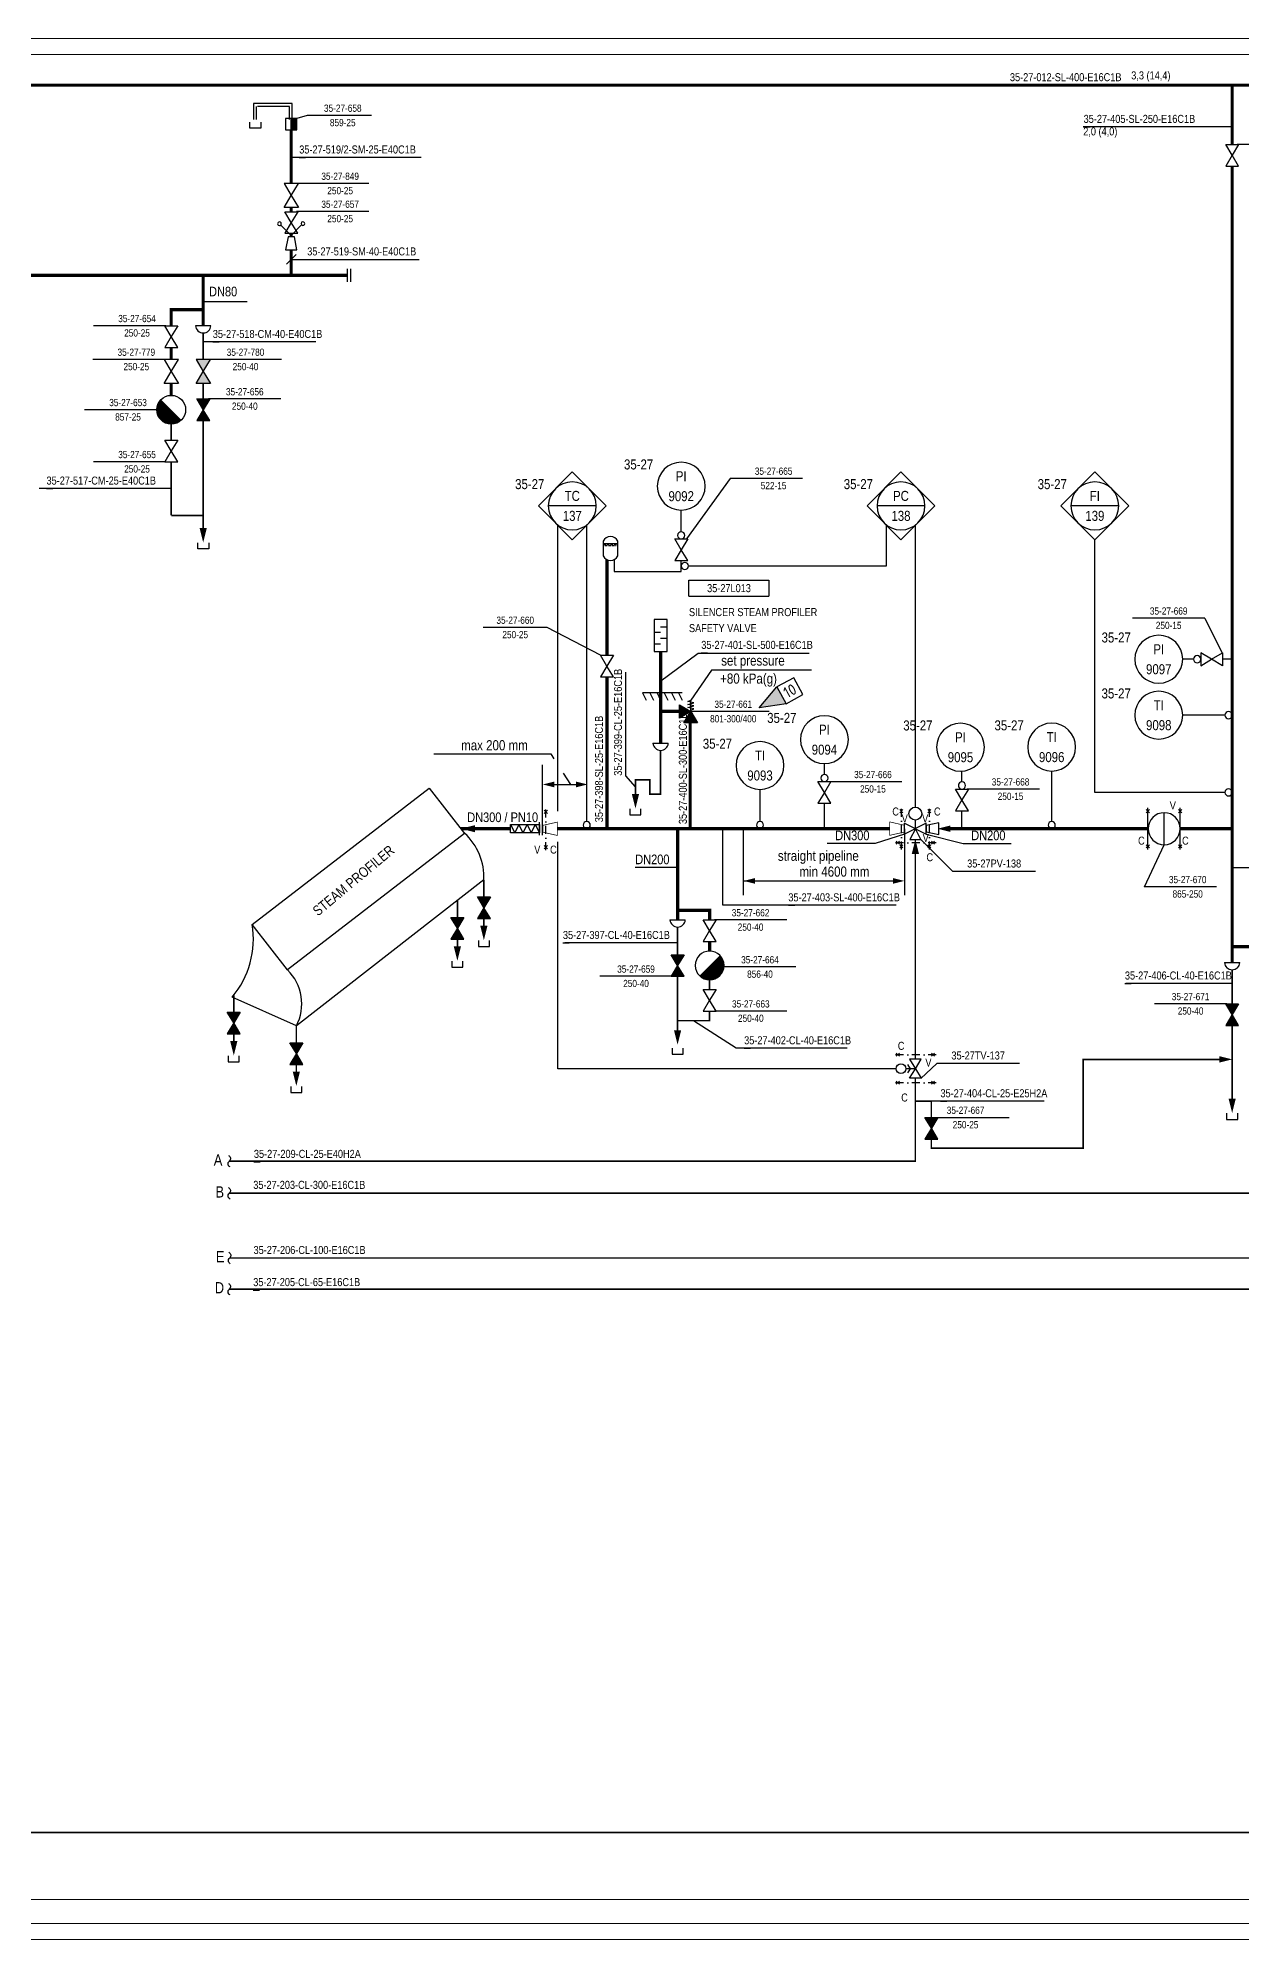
# Model space of a CAD drawing. Header units: millimetres. Extents: x -415 to 12957, y -5 to 599.
# Drawn here: x 10560 to 10937, y 0 to 594 of the extents above; entities that cross this region are included whole.
import ezdxf
from ezdxf.enums import TextEntityAlignment as Align

# ---------------------------------------------------------------- set-up
doc = ezdxf.new("R2010")
doc.units = ezdxf.units.MM
doc.header["$LTSCALE"] = 10
doc.header["$MEASUREMENT"] = 0
for name, pattern in [('DASHDOT2', [0.5, 0.25, -0.125, 0, -0.125]), ('DASHEDX2', [1.5, 1, -0.5]), ('KV', [3, 2, -1]), ('PKV', [8, 5, -1, 1, -1])]:
    doc.linetypes.add(name, pattern=pattern)
doc.layers.get('0').update_dxf_attribs({"linetype": 'CONTINUOUS'})
for name, color, linetype in [('ILMAPUTKET', 7, 'CONTINUOUS'), ('LAITTEISTO', 7, 'CONTINUOUS'), ('METALLILETKUT', 7, 'CONTINUOUS'), ('P-A-SHEET', 3, 'CONTINUOUS'), ('P-COND', 4, 'CONTINUOUS'), ('P-CVPOS', 7, 'CONTINUOUS'), ('P-DELIVERY_LIMIT', 1, 'DASHDOT2'), ('P-EQUIPMENT_POS', 7, 'CONTINUOUS'), ('P-EQUIPMENTS', 7, 'CONTINUOUS'), ('P-FITTINGS', 7, 'CONTINUOUS'), ('P-INSTRPOS_TEXTS', 7, 'CONTINUOUS'), ('P-INSTRU', 7, 'CONTINUOUS'), ('P-LINEPOS', 7, 'CONTINUOUS'), ('P-OTHER', 7, 'CONTINUOUS'), ('P-REVISIONS', 1, 'CONTINUOUS'), ('P-STEAM1', 6, 'CONTINUOUS'), ('P-SYMB', 7, 'CONTINUOUS'), ('P-TEXT', 7, 'CONTINUOUS'), ('P-VALVEPOS', 7, 'CONTINUOUS'), ('P-VENTS', 7, 'CONTINUOUS'), ('P-WATER', 3, 'CONTINUOUS'), ('PUTKIKARTIOT', 7, 'CONTINUOUS'), ('TEXT', 141, 'CONTINUOUS'), ('VEDENEROTTIMET', 7, 'CONTINUOUS'), ('zzzzzz', 7, 'CONTINUOUS')]:
    doc.layers.add(name, color=color, linetype=linetype)
doc.styles.add('ARIAL', font='ARIALN.TTF')
doc.styles.add('ARIALN', font='ARIALN.TTF')
doc.styles.add('CTS_REV', font='isocp.shx')
doc.styles.add('LEGIBLE', font='ARIALN.TTF')
doc.styles.add('MODESTD', font='ARIALN.TTF')
doc.styles.add('ROMA', font='ARIALN.TTF')
doc.styles.add('ROMANS', font='ARIALN.TTF')
doc.styles.get("Standard").update_dxf_attribs({"font": 'ARIALN.TTF'})

# ---------------------------------------------------------------- blocks, each defined once
blk = doc.blocks.new('ARROW')
blk.add_solid([(-2.5, -1.25), (-2.5, 1.25), (2.5, 0)])
at = {"linetype": 'Continuous', "flags": 1}
blk.add_attdef('SYM_WIDTH', (0, 0), '', height=3, dxfattribs=at)
blk = doc.blocks.new('LAI2587')
for p, q in [((0, 0), (2.5, 0)), ((0, -8.75), (0, 0)), ((2.5, 0), (2.5, -8.75)), ((2.5, -8.75), (0, -8.75))]:
    blk.add_line(p, q)
blk = doc.blocks.new('FLEXIBLE-JOINT')
for p, q in [((1.25, 8.75), (-1.25, 7.5)), ((1.25, 6.25), (-1.25, 7.5)), ((1.25, 6.25), (-1.25, 5)), ((1.25, 3.75), (-1.25, 5)), ((1.25, 3.75), (-1.25, 2.5)), ((1.25, 1.25), (-1.25, 2.5)), ((1.25, 1.25), (-1.25, 0))]:
    blk.add_line(p, q)
at = {"rotation": 180}
blk.add_blockref('LAI2587', (1.25, 0), dxfattribs=at)
blk = doc.blocks.new('LPoist')
at = {"const_width": 3.75}
blk.add_lwpolyline([(1.33, 2.42, -1), (-1.33, 5.08, -5.843182)], format="xyb", dxfattribs=at)
blk.add_circle((0, 3.75), 3.75)
blk = doc.blocks.new('PI660O22')
at = {"linetype": 'KV'}
blk.add_line((5.03, -5.08), (5.03, 4.92), dxfattribs=at)
blk.add_circle((5.03, -0.08), 5)
at = {"layer": 'zzzzzz', "style": 'ROMA', "flags": 1}
for tag, p in [('LAINIMI', (0, 0)), ('LAIPOS', (0, -0.08)), ('LAIKAPA', (0, -0.16)), ('LAIMTEH', (0, -0.24)), ('LAIKIER', (0, -0.32)), ('LAIJANN', (0, -0.4)), ('LAIMASE', (0, -0.49)), ('LAIERI1', (0, -0.57)), ('LAIERI2', (0, -0.65)), ('LAIERI3', (0, -0.73)), ('LAIERI4', (0, -0.81)), ('LAILISA', (0, -0.89))]:
    blk.add_attdef(tag, p, '', height=0.05, dxfattribs=at)
blk = doc.blocks.new('T100CON')
at = {"const_width": 0.25}
blk.add_lwpolyline([(-2.5, 2.4), (2.5, 1.28), (2.5, -1.12), (-2.5, -2.24)], close=True, dxfattribs=at)
at = {"style": 'LEGIBLE', "flags": 9}
for tag, p in [('SYM_WIDTH', (0, 0)), ('FC', (0, 3.5))]:
    blk.add_attdef(tag, p, '', height=1.8, dxfattribs=at)
blk = doc.blocks.new('PPI_0103B')
at = {"color": 0, "linetype": 'ByBlock'}
blk.add_circle((0, 0), 1.25, dxfattribs=at)
blk = doc.blocks.new('PPI_1100A')
at = {"color": 0, "linetype": 'ByBlock'}
blk.add_line((0, 0), (2, 0), dxfattribs=at)
blk = doc.blocks.new('PPI_0900A')
at = {"color": 0, "linetype": 'ByBlock'}
blk.add_line((-2.5, 0), (2.5, 0), dxfattribs=at)
blk = doc.blocks.new('PPI_1000A')
at = {"color": 0, "linetype": 'ByBlock'}
blk.add_line((-1, 0), (1, 0), dxfattribs=at)
blk = doc.blocks.new('PPI_1207A')
at = {"color": 0, "linetype": 'ByBlock'}
for p, q in [((-8.5, 0), (0, 8.5)), ((0, 8.5), (8.5, 0)), ((0, -8.5), (-8.5, 0)), ((-6, 0), (6, 0)), ((8.5, 0), (0, -8.5))]:
    blk.add_line(p, q, dxfattribs=at)
blk.add_circle((0, 0), 6, dxfattribs=at)
blk = doc.blocks.new('P7A1271')
at = {"color": 0, "linetype": 'ByBlock'}
for centre, start, end in [((0.71, 0.82), 116.56505, 229.18492), ((-0.71, -0.82), 296.56505, 49.18492)]:
    blk.add_arc(centre, 1.08, start, end, dxfattribs=at)
blk = doc.blocks.new('PPI_1200A')
at = {"color": 0, "linetype": 'ByBlock'}
blk.add_circle((0, 0), 6, dxfattribs=at)
blk = doc.blocks.new('P7A1100')
at = {"color": 0, "linetype": 'ByBlock'}
for points in [[(-3, -1.8), (-3, 1.8), (0, 0)], [(3, -1.8), (3, 1.8), (0, 0)]]:
    blk.add_lwpolyline(points, close=True, dxfattribs=at)
blk = doc.blocks.new('PRO66DD')
h = blk.add_hatch(color=0)
h.paths.add_polyline_path([(-3, 1.8), (-3, -1.8), (0, 0)])
h.paths.add_polyline_path([(3, -1.8), (3, 1.8), (0, 0)])
at = {"layer": 'P-VENTS', "color": 0, "linetype": 'Continuous'}
for points in [[(-3, -1.8), (-3, 1.8), (0, 0)], [(3, -1.8), (3, 1.8), (0, 0)]]:
    blk.add_lwpolyline(points, close=True, dxfattribs=at)
blk = doc.blocks.new('P7A0127')
at = {"color": 0, "linetype": 'ByBlock'}
for p, q in [((-7.5, 20), (-7.5, 17.5)), ((7.5, 17.5), (7.5, 20)), ((7.5, 17.5), (-7.5, 17.5)), ((-7.5, 17.5), (-7.5, 5)), ((7.5, 5), (7.5, 17.5))]:
    blk.add_line(p, q, dxfattribs=at)
at = {"color": 0, "linetype": 'DASHEDX2', "ltscale": 0.25}
for points in [[(-7.5, 16.5), (7.5, 16.5)], [(-6, 15.5), (6, 15.5)]]:
    blk.add_lwpolyline(points, dxfattribs=at)
at = {"color": 0, "linetype": 'ByBlock'}
for centre, start, end in [((0, 16.9), 22.4569, 157.5431), ((0, 8.1), 202.4569, 337.5431)]:
    blk.add_arc(centre, 8.12, start, end, dxfattribs=at)
blk = doc.blocks.new('PRO6806')
h = blk.add_hatch(color=0)
h.paths.add_polyline_path([(-3, -1.8), (0, 0), (-3, 1.8)])
h.paths.add_polyline_path([(-1.8, -3), (1.8, -3), (0, 0)])
at = {"layer": 'P-VENTS', "color": 0, "linetype": 'Continuous'}
for p, q in [((-0.8, 2.7), (0, 3)), ((0.8, 2.3), (-0.8, 2.7)), ((-0.8, 1.9), (0.8, 2.3)), ((0.8, 1.5), (-0.8, 1.9)), ((-0.8, 1.1), (0.8, 1.5)), ((0.8, 0.7), (-0.8, 1.1)), ((0, 0), (0, 3)), ((0, 0.4), (0.8, 0.7))]:
    blk.add_line(p, q, dxfattribs=at)
for points in [[(0, 0), (-3, -1.8), (-3, 1.8)], [(1.8, -3), (-1.8, -3), (0, 0)]]:
    blk.add_lwpolyline(points, close=True, dxfattribs=at)
blk = doc.blocks.new('P7A1215')
at = {"color": 0, "linetype": 'ByBlock'}
for p, q in [((0, 2), (0, -2)), ((1, 2), (1, -2))]:
    blk.add_line(p, q, dxfattribs=at)
blk = doc.blocks.new('PI321O06')
blk.add_hatch(color=256).paths.add_polyline_path([(0.5, 0), (-0.5, 0), (-0.5, -0.5), (0.5, -0.5)])
for p, q in [((0.5, 0.5), (-0.5, 0.5)), ((-0.5, 0.5), (-0.5, -0.5)), ((-0.5, 0), (0.5, 0)), ((0.5, -0.5), (0.5, 0.5)), ((-0.5, -0.5), (0.5, -0.5))]:
    blk.add_line(p, q)
blk = doc.blocks.new('P7A1245')
at = {"color": 0, "linetype": 'Continuous'}
for points in [[(-2, 1.8), (-2, -1.8)], [(2, 1), (-2, 1.8)], [(2, -1), (2, 1)], [(-2, -1.8), (2, -1)]]:
    blk.add_lwpolyline(points, dxfattribs=at)
blk = doc.blocks.new('P7A1304')
at = {"color": 0, "linetype": 'ByBlock'}
blk.add_line((1.5, 1.5), (-1.5, -1.5), dxfattribs=at)
blk = doc.blocks.new('PPI_2100A')
at = {"color": 0, "linetype": 'ByBlock'}
blk.add_line((0, 0), (2, 0), dxfattribs=at)
blk = doc.blocks.new('PRE773B')
h = blk.add_hatch(color=0)
h.dxf.hatch_style = 1
h.paths.add_polyline_path([(-3, -1.8), (-3, 1.8), (0, 0)])
h.paths.add_polyline_path([(3, -1.8), (3, 1.8), (0, 0)])
at = {"layer": 'P-VENTS', "color": 0, "linetype": 'Continuous'}
for points in [[(-3, -1.8), (-3, 1.8), (0, 0)], [(3, -1.8), (3, 1.8), (0, 0)]]:
    blk.add_lwpolyline(points, close=True, dxfattribs=at)
blk = doc.blocks.new('P7A1330')
at = {"color": 0, "linetype": 'ByBlock'}
for q in [(-3.25, 3.25), (3.25, 3.25)]:
    blk.add_line((0, 0), q, dxfattribs=at)
for centre, start, end in [((-3.66, 3.66), 90, 270), ((-3.66, 3.66), 270, 90), ((3.66, 3.66), 90, 270), ((3.66, 3.66), 270, 90)]:
    blk.add_arc(centre, 0.575, start, end, dxfattribs=at)
blk = doc.blocks.new('CVE6401')
at = {"color": 0, "linetype": 'Continuous'}
blk.add_lwpolyline([(-1.5, 4.5, -1), (1.5, 4.5, -1), (-1.5, 4.5)], format="xyb", close=True, dxfattribs=at)
for points in [[(-1.27, 2.39), (0, 1.5), (1.27, 2.39)], [(0, 0), (0, 3)]]:
    blk.add_lwpolyline(points, dxfattribs=at)
at = {"layer": 'P-VENTS', "color": 0, "linetype": 'Continuous'}
for points in [[(-3, -1.8), (-3, 1.8), (0, 0)], [(3, -1.8), (3, 1.8), (0, 0)]]:
    blk.add_lwpolyline(points, close=True, dxfattribs=at)
blk = doc.blocks.new('P7A1305')
at = {"color": 0, "linetype": 'ByBlock'}
blk.add_solid([(-4, -1), (-4, 1), (0, 0)], dxfattribs=at)
blk = doc.blocks.new('P7A1397')
at = {"color": 0, "linetype": 'ByBlock'}
for p, q in [((-2.7, 0), (-2.7, 2)), ((-0.9, 0), (-0.9, -2)), ((0.9, 0), (0.9, 2)), ((2.7, 0), (2.7, -2))]:
    blk.add_line(p, q, dxfattribs=at)
blk.add_lwpolyline([(5, -2), (5, 2), (-5, 2), (-5, -2)], close=True, dxfattribs=at)
blk = doc.blocks.new('PPI_1302A-25_0')
at = {"color": 0, "linetype": 'ByBlock'}
for p, q in [((0, -5), (0, 0)), ((0, 0), (25, 0)), ((25, 0), (25, -5)), ((0, -5), (25, -5))]:
    blk.add_line(p, q, dxfattribs=at)
blk = doc.blocks.new('P7A1214')
at = {"color": 0, "linetype": 'ByBlock'}
for p, q in [((-1, 2), (-1, -2)), ((0, 2), (0, -2))]:
    blk.add_line(p, q, dxfattribs=at)
blk = doc.blocks.new('P7A1369')
at = {"color": 0, "linetype": 'ByBlock'}
blk.add_lwpolyline([(8, -3), (0, 0), (8, 3)], dxfattribs=at)
blk.add_lwpolyline([(14, -3), (14, 3), (8, 3), (8, -3)], close=True, dxfattribs=at)
blk.add_solid([(8, 3), (8, -3), (0, 0)], dxfattribs=at)
at = {"color": 7, "linetype": 'Continuous', "style": 'CTS_REV'}
blk.add_attdef('A', text='', height=3.5, dxfattribs=at).set_placement((11, 0), align=Align.MIDDLE)

msp = doc.modelspace()

# ---------------------------------------------------------------- linework, layer by layer
at = {"layer": 'ILMAPUTKET', "linetype": 'Continuous'}
msp.add_lwpolyline([(10639.76, 568.73), (10639.76, 573.73), (10627.61, 573.73), (10627.61, 568.73)], dxfattribs=at)
at = {"layer": 'ILMAPUTKET', "linetype": 'DASHEDX2'}
msp.add_lwpolyline([(10638.86, 568.73), (10638.86, 572.83), (10628.51, 572.83), (10628.51, 568.73)], dxfattribs=at)
at = {"layer": 'LAITTEISTO'}
for points in [[(10627.22, 317.2), (10682.55, 359.77)], [(10682.55, 359.77), (10693.6, 345.56)], [(10693.6, 345.56), (10638.27, 302.99)], [(10699.62, 331.07), (10641.02, 285.48)], [(10638.27, 302.99), (10627.22, 317.2)], [(10641.02, 285.48), (10620.98, 294.44)]]:
    msp.add_lwpolyline(points, dxfattribs=at)
for centre, radius, start, end in [((10680.88, 331.93), 18.76, 357.36949, 47.23717), ((10599.11, 312.67), 28.47, 320.19206, 9.14218), ((10627.68, 292.36), 15.01, 332.71009, 45.10448)]:
    msp.add_arc(centre, radius, start, end, dxfattribs=at)
at = {"layer": 'P-A-SHEET', "color": 7, "const_width": 0.35}
for points in [[(-410, 0), (12952.06, 0), (12952.06, 594), (-410, 594)], [(-405, 5), (12947.06, 5), (12947.06, 589), (-405, 589)]]:
    msp.add_lwpolyline(points, close=True, dxfattribs=at)
at = {"layer": 'P-COND', "linetype": 'Continuous', "const_width": 0.5}
for points in [[(10611.92, 493.75), (10611.92, 502.02)], [(10611.92, 481.39), (10611.92, 486.25)], [(10601.92, 473.52), (10601.92, 468.52)], [(10611.92, 474.64), (10611.92, 441.02)], [(10601.92, 461.77), (10601.92, 445)], [(10601.92, 445), (10611.92, 445)], [(10834.46, 275.1), (10834.46, 343.72)], [(10699.62, 325.78), (10699.62, 331.07)], [(10691.34, 319.34), (10691.34, 324.63)], [(11900.64, 317.73), (11900.64, 203.22), (10620.06, 203.22)], [(11650.48, 317.67), (11650.4, 212.94), (10620.15, 212.94)], [(10699.62, 319.03), (10699.62, 316.78)], [(10760.16, 316.35), (10760.16, 307.73)], [(10691.34, 312.59), (10691.34, 310.34)], [(10933.46, 303.01), (10933.46, 292.38)], [(10760.16, 300.98), (10760.16, 284.1)], [(10770.16, 296.85), (10770.16, 299.85)], [(10621.47, 289.75), (10621.47, 295.04)], [(10641.02, 280.18), (10641.02, 285.48)], [(10933.46, 285.63), (10933.46, 262.76)], [(10621.47, 283), (10621.47, 280.75)], [(10641.02, 273.43), (10641.02, 271.18)], [(10839.46, 250.1), (10839.46, 247.27), (10886.92, 247.27), (10886.92, 275), (10929.46, 275)], [(10620.06, 243.2), (10834.46, 243.16), (10834.46, 269.08)], [(10834.46, 261.92), (10839.46, 261.92), (10839.46, 256.85)], [(9965.01, 33.39), (12427.18, 33.39)]]:
    msp.add_lwpolyline(points, dxfattribs=at)
at = {"layer": 'P-COND', "linetype": 'Continuous'}
for points in [[(10754.85, 371.56, 0.5, 0.5, 0), (10754.85, 357.9, 0.5, 0.5, 0), (10751.48, 357.9, 0.5, 0.5, 0), (10751.48, 362.4, 0.5, 0.5, 0), (10746.98, 362.4, 0.5, 0.5, 0), (10746.98, 357.9, 0, 0, 0)], [(11395.4, 317.98, 0.5, 0.5, 0), (11395.37, 233.22, 0.5, 0.5, 0), (10620.06, 233.16, 0, 0, 0)], [(10760.16, 287.1, 0.5, 0.5, 0), (10770.16, 287.1, 0.5, 0.5, 0), (10770.16, 290.1, 0, 0, 0)]]:
    msp.add_lwpolyline(points, format="xyseb", dxfattribs=at)
at = {"layer": 'P-CVPOS'}
msp.add_lwpolyline([(10836.15, 269.08), (10841.15, 273.72)], dxfattribs=at)
at = {"layer": 'P-DELIVERY_LIMIT'}
for points in [[(10718.48, 352.85), (10719.48, 351.85)], [(10718.48, 351.85), (10719.48, 352.85)], [(10718.98, 340.35), (10718.98, 353.35)], [(10829.58, 353.09), (10830.58, 352.09)], [(10829.58, 352.09), (10830.58, 353.09)], [(10830.08, 340.59), (10830.08, 353.59)], [(10839.33, 353.09), (10838.33, 352.09)], [(10839.33, 352.09), (10838.33, 353.09)], [(10838.83, 340.59), (10838.83, 353.59)], [(10718.48, 340.85), (10719.48, 341.85)], [(10718.48, 341.85), (10719.48, 340.85)], [(10840.96, 342.72), (10827.96, 342.72)], [(10828.46, 342.22), (10829.46, 343.22)], [(10829.46, 342.22), (10828.46, 343.22)], [(10829.58, 341.09), (10830.58, 342.09)], [(10829.58, 342.09), (10830.58, 341.09)], [(10839.33, 341.09), (10838.33, 342.09)], [(10839.33, 342.09), (10838.33, 341.09)], [(10840.46, 342.22), (10839.46, 343.22)], [(10839.46, 342.22), (10840.46, 343.22)], [(10840.96, 276.47), (10827.96, 276.47)], [(10828.46, 275.97), (10829.46, 276.97)], [(10829.46, 275.97), (10828.46, 276.97)], [(10840.46, 275.97), (10839.46, 276.97)], [(10839.46, 275.97), (10840.46, 276.97)], [(10840.96, 267.72), (10827.96, 267.72)], [(10828.46, 267.22), (10829.46, 268.22)], [(10829.46, 267.22), (10828.46, 268.22)], [(10840.46, 267.22), (10839.46, 268.22)], [(10839.46, 267.22), (10840.46, 268.22)]]:
    msp.add_lwpolyline(points, dxfattribs=at)
at = {"layer": 'P-INSTRU'}
for points in [[(10761.29, 439.88), (10761.29, 446.63)], [(10731.75, 349.31), (10731.75, 441.87)], [(10825.46, 429.19), (10825.46, 441.87)], [(10834.46, 353.84), (10834.46, 441.87)], [(10890.55, 358.45), (10890.55, 437.37)], [(10740.34, 431.18), (10740.34, 427.5)], [(10761.29, 427.5), (10761.29, 430.88)], [(10763.54, 429.19), (10825.46, 429.19)], [(10740.34, 427.5), (10761.29, 427.5)], [(10921.4, 400.05), (10918.02, 400.05)], [(10933.21, 400.05), (10930.4, 400.05)], [(10931.21, 382.57), (10918.02, 382.57)], [(10806.04, 364.04), (10806.04, 367.42)], [(10849.02, 361.72), (10849.02, 365.09)], [(10877.06, 349.34), (10877.06, 365.09)], [(10785.91, 349.34), (10785.91, 359.35)], [(10931.21, 358.45), (10890.55, 358.45)], [(10806.04, 347.09), (10806.04, 355.04)], [(10849.02, 347.09), (10849.02, 352.72)], [(10722.75, 272.09), (10722.75, 343.03)], [(10828.45, 272.09), (10722.75, 272.09)]]:
    msp.add_lwpolyline(points, dxfattribs=at)
at = {"layer": 'P-LINEPOS'}
for points in [[(10639.42, 525), (10679.42, 525)], [(10647.14, 499.2), (10611.92, 499.2)], [(10828.43, 323.15), (10774.34, 323.15), (10774.34, 347.09)], [(10760.16, 311.39), (10724.95, 311.39)], [(10874.67, 261.92), (10839.46, 261.92)]]:
    msp.add_lwpolyline(points, dxfattribs=at)
at = {"layer": 'P-OTHER'}
for points in [[(10629.89, 567.91), (10629.89, 566.01), (10626.45, 566.01), (10626.45, 567.91)], [(10933.46, 566.41), (10886.86, 566.41)], [(10680.07, 556.85), (10639.42, 556.85)], [(10601.92, 453.38), (10560.64, 453.38)], [(10722.75, 353.9), (10722.75, 442)], [(10610.2, 434.52), (10610.2, 436.41)], [(10613.64, 434.52), (10610.2, 434.52)], [(10613.64, 436.41), (10613.64, 434.52)], [(10754.52, 392.99), (10766.58, 401.97), (10801.26, 401.97)], [(10746.98, 360.15), (10744.02, 363.63), (10744.02, 396)], [(10802.04, 396.65), (10770.72, 396.65), (10764.25, 387.22)], [(10683.94, 370.48), (10720.5, 370.48)], [(10720.5, 370.48), (10721.51, 368.92)], [(10717.98, 346.85), (10717.98, 367.1)], [(10724.39, 364.47), (10726.69, 360.92)], [(10720.23, 360.92), (10729.79, 360.92)], [(10722.75, 352.53), (10722.75, 359.04)], [(10745.26, 353.29), (10745.26, 351.4)], [(10745.26, 351.4), (10748.7, 351.4)], [(10748.7, 351.4), (10748.7, 353.29)], [(10906.58, 353.09), (10907.58, 352.09)], [(10906.58, 352.09), (10907.58, 353.09)], [(10917.68, 353.09), (10916.68, 352.09)], [(10917.68, 352.09), (10916.68, 353.09)], [(10780.73, 326.28), (10780.73, 347.09)], [(10831.08, 347.09), (10831.08, 326.28)], [(10872.02, 333.72), (10846.15, 333.72), (10836.15, 343.72)], [(10906.58, 341.09), (10907.58, 342.09)], [(10906.58, 342.09), (10907.58, 341.09)], [(10917.68, 341.09), (10916.68, 342.09)], [(10917.68, 342.09), (10916.68, 341.09)], [(10760.16, 335), (10746.92, 335)], [(10933.46, 335), (10946.92, 335)], [(10780.73, 330.78), (10828.83, 330.78)], [(10697.9, 312.18), (10697.9, 310.28)], [(10697.9, 310.28), (10701.34, 310.28)], [(10701.34, 310.28), (10701.34, 312.18)], [(10689.62, 305.74), (10689.62, 303.84)], [(10689.62, 303.84), (10693.06, 303.84)], [(10693.06, 303.84), (10693.06, 305.74)], [(10933.21, 298.72), (10900.19, 298.72)], [(10778.49, 278.47), (10765.16, 287.1)], [(10619.74, 276.15), (10619.74, 274.25)], [(10619.74, 274.25), (10623.19, 274.25)], [(10623.19, 274.25), (10623.19, 276.15)], [(10758.44, 278.5), (10758.44, 276.6)], [(10758.44, 276.6), (10761.89, 276.6)], [(10761.89, 276.6), (10761.89, 278.5)], [(10813.17, 278.47), (10778.49, 278.47)], [(10867.02, 273.72), (10841.15, 273.72)], [(10639.29, 266.58), (10639.29, 264.68)], [(10639.29, 264.68), (10642.74, 264.68)], [(10642.74, 264.68), (10642.74, 266.58)], [(10931.73, 258.16), (10931.73, 256.26)], [(10931.73, 256.26), (10935.18, 256.26)], [(10935.18, 256.26), (10935.18, 258.16)]]:
    msp.add_lwpolyline(points, dxfattribs=at)
at = {"layer": 'P-OTHER', "linetype": 'PKV'}
for points in [[(10907.08, 340.59), (10907.08, 353.59)], [(10917.18, 340.59), (10917.18, 353.59)]]:
    msp.add_lwpolyline(points, dxfattribs=at)
at = {"layer": 'P-STEAM1', "linetype": 'Continuous', "const_width": 1}
for points in [[(9965.01, 579.44), (12426.02, 579.44)], [(10933.46, 560.91), (10933.46, 579.44)], [(9965.01, 565), (10308.19, 565), (10308.19, 520), (10656.92, 520)], [(10639.42, 565.51), (10639.42, 548.75)], [(10933.46, 305.4), (10933.46, 554.16)], [(10639.42, 541.25), (10639.42, 539.9)], [(10639.42, 533.15), (10639.42, 532)], [(10639.42, 528), (10639.42, 520)], [(10611.92, 520), (10611.92, 504.27)], [(10601.92, 497.52), (10601.92, 493.75)], [(10601.92, 486.25), (10601.92, 482.52)], [(10738.09, 401.3), (10738.09, 431.18)], [(10754.85, 373.81), (10754.85, 402.5)], [(10738.09, 394.55), (10738.09, 347.09)], [(10760.6, 383.74), (10754.85, 383.74)], [(10764.1, 347.09), (10764.1, 380.24)], [(10692.42, 347.08), (10707.98, 347.1)], [(10722.58, 347.09), (10760.16, 347.09)], [(10760.16, 347.09), (10826.47, 347.09)], [(10760.16, 318.6), (10760.16, 347.09)], [(10844.92, 347.09), (10907.22, 347.09)], [(10917.22, 347.09), (10933.46, 347.09)], [(10770.16, 308.85), (10770.16, 311.85)]]:
    msp.add_lwpolyline(points, dxfattribs=at)
at = {"layer": 'P-STEAM1', "linetype": 'Continuous'}
for points in [[(10601.92, 504.27, 1, 1, 0), (10601.92, 509.27, 1, 1, 0), (10611.92, 509.27, 0, 0, 0)], [(10770.16, 318.6, 1, 1, 0), (10770.16, 321.6, 1, 1, 0), (10760.16, 321.6, 0, 0, 0)], [(10943.46, 305.26, 1, 1, 0), (10943.46, 310.26, 1, 1, 0), (10933.46, 310.26, 0, 0, 0)]]:
    msp.add_lwpolyline(points, format="xyseb", dxfattribs=at)
at = {"layer": 'P-SYMB'}
for points in [[(10761.6, 389.56), (10749.23, 389.56)], [(10749.23, 389.56), (10750.35, 387.31)], [(10751.48, 389.56), (10752.6, 387.31)], [(10753.73, 389.56), (10754.85, 387.31)], [(10755.98, 389.56), (10757.1, 387.31)], [(10758.23, 389.56), (10759.35, 387.31)], [(10760.48, 389.56), (10761.6, 387.31)], [(10837.83, 348.78), (10831.08, 345.4)], [(10831.08, 345.4), (10831.08, 348.78)], [(10831.08, 348.78), (10837.83, 345.4)], [(10834.46, 347.09), (10832.77, 343.72)], [(10834.46, 347.09), (10834.46, 349.79)], [(10836.15, 343.72), (10834.46, 347.09)], [(10837.83, 345.4), (10837.83, 348.78)], [(10832.77, 343.72), (10836.15, 343.72)]]:
    msp.add_lwpolyline(points, dxfattribs=at)
msp.add_circle((10834.46, 351.82), 2.02, dxfattribs=at)
at = {"layer": 'P-VALVEPOS'}
for points in [[(10664.52, 570), (10644.42, 570), (10641.17, 569.01)], [(10957.65, 560.91), (10935.04, 560.91)], [(10663.71, 548.74), (10641.11, 548.74)], [(10663.71, 539.99), (10641.11, 539.99)], [(10625.7, 511.79), (10611.92, 511.79)], [(10600.23, 504.27), (10577.63, 504.27)], [(10600.01, 493.75), (10577.41, 493.75)], [(10636.43, 493.75), (10613.83, 493.75)], [(10597.42, 478.02), (10574.82, 478.02)], [(10636.21, 481.39), (10613.61, 481.39)], [(10600.23, 461.77), (10577.63, 461.77)], [(10799.16, 456.57), (10776.56, 456.57), (10762.98, 437.63)], [(10924.92, 412.88), (10902.32, 412.88)], [(10924.92, 412.88), (10930.4, 401.73)], [(10736.06, 401.3), (10719.42, 410), (10699.42, 410)], [(10788.8, 383.74), (10764.1, 383.74)], [(10830.2, 361.77), (10807.6, 361.77)], [(10873.21, 359.47), (10850.61, 359.47)], [(10831.08, 345.4), (10821.92, 342.5), (10806.92, 342.5)], [(10837.83, 345.4), (10849.42, 342.5), (10864.42, 342.5)], [(10906.06, 328.95), (10912.22, 342.09)], [(10928.56, 328.95), (10905.96, 328.95)], [(10794.26, 318.58), (10771.66, 318.58)], [(10797.15, 303.89), (10774.55, 303.89)], [(10758.48, 300.98), (10735.87, 300.98)], [(10931.77, 292.38), (10909.17, 292.38)], [(10794.34, 290.1), (10771.73, 290.1)], [(10841.15, 256.85), (10863.75, 256.85)]]:
    msp.add_lwpolyline(points, dxfattribs=at)
at = {"layer": 'P-WATER', "const_width": 0.35}
msp.add_lwpolyline([(9965.01, 12.5), (12405.83, 12.5)], dxfattribs=at)
at = {"layer": 'VEDENEROTTIMET'}
for points in [[(10614.3, 504.27), (10609.54, 504.27)], [(10752.47, 373.81), (10757.24, 373.81)], [(10757.78, 318.6), (10762.55, 318.6)], [(10931.07, 305.26), (10935.84, 305.26)]]:
    msp.add_lwpolyline(points, dxfattribs=at)
for centre in [(10611.92, 504.4), (10754.85, 373.95), (10760.16, 318.74), (10933.46, 305.4)]:
    msp.add_arc(centre, 2.39, 183.29599, 356.70401, dxfattribs=at)

# ---------------------------------------------------------------- block references
at = {"layer": 'ILMAPUTKET', "xscale": 3.5, "yscale": 3.5, "zscale": 3.5, "rotation": 90.00000000000001}
msp.add_blockref('PI321O06', (10639.42, 567.26), dxfattribs=at)
at = {"layer": 'METALLILETKUT', "xscale": 1.028571428999385, "yscale": 1.028571428999385, "zscale": 1.028571428999385, "rotation": 90.00000000000001}
msp.add_blockref('FLEXIBLE-JOINT', (10716.98, 347.09), dxfattribs=at)
at = {"layer": 'P-COND', "linetype": 'Continuous', "yscale": 0.900000000000091, "zscale": 0.900000000000091}
for p, xscale, rotation in [((10611.92, 438.77), 0.900000000000091, 270), ((10746.98, 355.65), -0.900000000000091, 89.99999999999937), ((10834.46, 341.47), 0.900000000000091, 90.00000000000001), ((10699.62, 314.53), -0.900000000000091, 89.99999999999937), ((10691.34, 308.09), -0.900000000000091, 89.99999999999937), ((10621.47, 278.5), -0.900000000000091, 89.99999999999937), ((10760.16, 281.85), -0.900000000000091, 89.99999999999937), ((10641.02, 268.93), -0.900000000000091, 89.99999999999937), ((10933.46, 260.51), -0.900000000000091, 89.99999999999937)]:
    msp.add_blockref('ARROW', p, dxfattribs=dict(at, xscale=xscale, rotation=rotation))
at = {"layer": 'P-CVPOS', "color": 140, "xscale": -1}
for p in [(10859.08, 333.72), (10854.08, 273.72)]:
    msp.add_blockref('PPI_1000A', p, dxfattribs=at)
at = {"layer": 'P-EQUIPMENT_POS', "color": 140}
msp.add_blockref('PPI_1302A-25_0', (10763.72, 424.78), dxfattribs=at)
at = {"layer": 'P-EQUIPMENTS', "xscale": 0.3002463749403548, "yscale": 0.3002463749403548, "zscale": 0.3002463749403548}
msp.add_blockref('P7A0127', (10739.2, 430.91), dxfattribs=at)
at = {"layer": 'P-FITTINGS'}
for name, p, rotation in [('P7A1245', (10639.42, 530), 90), ('P7A1214', (10716.98, 347.09), 180), ('P7A1245', (10839.83, 347.09), 180)]:
    msp.add_blockref(name, p, dxfattribs=dict(at, rotation=rotation))
msp.add_blockref('P7A1215', (10656.92, 520), dxfattribs=at)
at = {"layer": 'P-FITTINGS', "xscale": -1}
for p in [(10620.06, 243.2), (10620.06, 233.16), (10620.15, 212.94), (10620.06, 203.22)]:
    msp.add_blockref('P7A1271', p, dxfattribs=at)
at = {"layer": 'P-INSTRU', "color": 140}
for name, p, xscale, yscale, zscale in [('PPI_1207A', (10727.25, 447.98), -1.2478, 1.2478, 1.2478), ('PPI_1200A', (10761.29, 454.13), -1.2478, 1.2478, 1.2478), ('PPI_1207A', (10829.96, 447.98), -1.2478, 1.2478, 1.2478), ('PPI_1207A', (10890.55, 447.98), -1.2478, 1.2478, 1.2478), ('PPI_0103B', (10761.29, 438.75), -0.9000000000005458, 0.9000000000005458, 0.9000000000005458), ('PPI_0103B', (10762.41, 429.19), -0.9000000000005458, 0.9000000000005458, 0.9000000000005458), ('PPI_1200A', (10910.52, 400.05), -1.2478, 1.2478, 1.2478), ('PPI_1200A', (10910.52, 382.57), -1.2478, 1.2478, 1.2478), ('PPI_1200A', (10806.04, 374.92), -1.2478, 1.2478, 1.2478), ('PPI_1200A', (10848.56, 372.56), -1.2478, 1.2478, 1.2478), ('PPI_1200A', (10877.06, 372.59), -1.2478, 1.2478, 1.2478), ('PPI_1200A', (10785.91, 366.85), -1.2478, 1.2478, 1.2478), ('PPI_0103B', (10806.04, 362.92), -0.9000000000005458, 0.9000000000005458, 0.9000000000005458), ('PPI_0103B', (10849.02, 360.59), -0.9000000000005458, 0.9000000000005458, 0.9000000000005458), ('PPI_0103B', (10932.33, 358.45), -0.9000000000005458, 0.9000000000005458, 0.9000000000005458), ('PPI_0103B', (10731.75, 348.19), -0.9000000000005458, 0.9000000000005458, 0.9000000000005458), ('PPI_0103B', (10785.91, 348.22), -0.9000000000005458, 0.9000000000005458, 0.9000000000005458), ('PPI_0103B', (10877.06, 348.22), -0.9000000000005458, 0.9000000000005458, 0.9000000000005458)]:
    msp.add_blockref(name, p, dxfattribs=dict(at, xscale=xscale, yscale=yscale, zscale=zscale))
at = {"layer": 'P-INSTRU', "color": 140, "xscale": -0.900000000000091, "yscale": 0.900000000000091, "zscale": 0.900000000000091, "rotation": 89.99999999999937}
for p in [(10922.52, 400.05), (10932.33, 382.57)]:
    msp.add_blockref('PPI_0103B', p, dxfattribs=at)
at = {"layer": 'P-LINEPOS', "color": 140}
for name, p in [('PPI_1100A', (10864.01, 579.44)), ('PPI_1100A', (10887.05, 566.41)), ('PPI_2100A', (10641.92, 556.85)), ('PPI_1100A', (10644.42, 525)), ('PPI_1100A', (10614.91, 499.2)), ('PPI_1100A', (10562.94, 453.38)), ('PPI_1100A', (10767.55, 402.04)), ('PPI_1100A', (10794.77, 323.15)), ('PPI_1100A', (10724.32, 311.39)), ('PPI_1100A', (10899.94, 298.72)), ('PPI_1100A', (10780.95, 278.47)), ('PPI_1100A', (10842.29, 261.92)), ('PPI_1100A', (10627.75, 242.98)), ('PPI_1100A', (10627.55, 233.3)), ('PPI_1100A', (10627.64, 212.94)), ('PPI_1100A', (10627.55, 202.91))]:
    msp.add_blockref(name, p, dxfattribs=at)
at = {"layer": 'P-LINEPOS'}
msp.add_blockref('P7A1304', (10639.42, 525), dxfattribs=at)
at = {"layer": 'P-LINEPOS', "color": 140, "rotation": 90}
for p in [(10744.02, 363.63), (10738.09, 349.12), (10764.3, 348.53)]:
    msp.add_blockref('PPI_1100A', p, dxfattribs=at)
at = {"layer": 'P-OTHER', "xscale": -0.7200000000002547, "yscale": 0.7200000000002547, "zscale": 0.7200000000002547}
for p in [(10719.83, 360.92), (10782.58, 330.78)]:
    msp.add_blockref('ARROW', p, dxfattribs=at)
at = {"layer": 'P-OTHER', "xscale": -0.7200000000002547, "yscale": 0.7200000000002547, "zscale": 0.7200000000002547, "rotation": 180}
for p in [(10730.18, 360.92), (10829.23, 330.78)]:
    msp.add_blockref('ARROW', p, dxfattribs=at)
at = {"layer": 'P-OTHER', "xscale": -1}
msp.add_blockref('PI660O22', (10917.26, 347.17), dxfattribs=at)
at = {"layer": 'P-REVISIONS', "rotation": 28.74691362352479}
msp.add_blockref('P7A1369', (10785.6, 384.9), dxfattribs=at).add_auto_attribs({'A': '10'})
at = {"layer": 'P-STEAM1', "linetype": 'Continuous', "xscale": -0.9000000000005457, "yscale": 0.9000000000005457, "zscale": 0.9000000000005457}
msp.add_blockref('ARROW', (10694.63, 347.09), dxfattribs=at)
at = {"layer": 'P-SYMB'}
for name, p, rotation in [('P7A1330', (10639.42, 532.5), 0.3776417595689545), ('P7A1397', (10754.85, 407.5), 270), ('P7A1305', (10841.42, 347.09), 180)]:
    msp.add_blockref(name, p, dxfattribs=dict(at, rotation=rotation))
at = {"layer": 'P-SYMB', "yscale": 1.199999999999818, "zscale": 1.199999999999818}
for p, xscale in [((10601.92, 473.52), 1.199999999999818), ((10770.16, 299.85), -1.199999999999818)]:
    msp.add_blockref('LPoist', p, dxfattribs=dict(at, xscale=xscale))
at = {"layer": 'P-SYMB'}
msp.add_blockref('P7A1305', (10933.46, 275), dxfattribs=at)
at = {"layer": 'P-VALVEPOS', "color": 140, "yscale": 0.9, "zscale": 0.9}
for p, xscale in [((10655.52, 570), -0.9), ((10654.71, 548.74), -0.9), ((10654.71, 539.99), -0.9), ((10591.23, 504.27), -0.9), ((10591.01, 493.75), -0.9), ((10625.13, 493.75), -0.9), ((10588.42, 478.02), -0.9), ((10624.91, 481.39), -0.9), ((10591.23, 461.77), -0.9), ((10790.16, 456.57), -0.9), ((10913.62, 412.88), -0.9), ((10709.42, 410), -0.9), ((10777.55, 383.74), -0.9), ((10821.2, 361.77), -0.9), ((10864.21, 359.47), -0.9), ((10919.56, 328.95), -0.9), ((10782.96, 318.58), -0.9), ((10785.9, 303.89), -0.9), ((10747.17, 300.98), -0.9), ((10920.47, 292.38), -0.9), ((10783.04, 290.1), -0.9), ((10850.15, 256.85), 0.9)]:
    msp.add_blockref('PPI_0900A', p, dxfattribs=dict(at, xscale=xscale))
at = {"layer": 'P-VENTS'}
for name, p, xscale, yscale, zscale, rotation in [('P7A1100', (10933.46, 557.54), 1.125, 1.125, 1.125, 270), ('P7A1100', (10639.42, 545), 1.25, 1.25, 1.25, 90), ('P7A1100', (10639.44, 536.53), 1.125, 1.125, 1.125, 270), ('P7A1100', (10601.92, 500.89), 1.125, 1.125, 1.125, 270), ('P7A1100', (10601.92, 490), 1.25, 1.25, 1.25, 90), ('PRE773B', (10611.92, 490), 1.25, 1.25, 1.25, 90), ('PRO66DD', (10611.92, 478.02), 1.125000000000022, 1.125000000000022, 1.125000000000022, 270), ('P7A1100', (10601.92, 465.14), 1.125, 1.125, 1.125, 270), ('P7A1100', (10761.29, 434.25), 1.125, 1.125, 1.125, 270), ('P7A1100', (10738.09, 397.93), 1.125, 1.125, 1.125, 270), ('P7A1100', (10927.02, 400.05), 1.125, 1.125, 1.125, 180), ('P7A1100', (10806.04, 358.42), 1.125, 1.125, 1.125, 270), ('P7A1100', (10849.02, 356.09), 1.125, 1.125, 1.125, 270), ('PRO66DD', (10699.62, 322.4), 1.125000000000022, 1.125000000000022, 1.125000000000022, 270), ('PRO66DD', (10691.34, 315.96), 1.125000000000022, 1.125000000000022, 1.125000000000022, 270), ('P7A1100', (10770.16, 315.23), 1.125, 1.125, 1.125, 270), ('PRO66DD', (10760.16, 304.35), 1.125000000000022, 1.125000000000022, 1.125000000000022, 270), ('P7A1100', (10770.16, 293.48), 1.125, 1.125, 1.125, 270), ('PRO66DD', (10933.46, 289.01), 1.125000000000022, 1.125000000000022, 1.125000000000022, 270), ('PRO66DD', (10621.47, 286.38), 1.125000000000022, 1.125000000000022, 1.125000000000022, 270), ('PRO66DD', (10641.02, 276.81), 1.125000000000022, 1.125000000000022, 1.125000000000022, 270), ('PRO66DD', (10839.46, 253.47), 1.125000000000022, 1.125000000000022, 1.125000000000022, 270)]:
    msp.add_blockref(name, p, dxfattribs=dict(at, xscale=xscale, yscale=yscale, zscale=zscale, rotation=rotation))
at = {"layer": 'P-VENTS', "xscale": 1.166666666666667, "yscale": 1.166666666666667, "zscale": 1.166666666666667}
msp.add_blockref('PRO6806', (10764.25, 383.72), dxfattribs=at)
at = {"layer": 'P-VENTS', "rotation": 90}
msp.add_blockref('CVE6401', (10834.46, 272.1), dxfattribs=at)
at = {"layer": 'PUTKIKARTIOT', "xscale": 0.8999999999996362, "yscale": 0.8999999999996362, "zscale": 0.8999999999996362, "rotation": 180}
msp.add_blockref('T100CON', (10720.33, 347.14), dxfattribs=at)
at = {"layer": 'PUTKIKARTIOT', "xscale": 0.8999999999996362, "yscale": 0.8999999999996362, "zscale": 0.8999999999996362}
msp.add_blockref('T100CON', (10828.72, 347.04), dxfattribs=at)

# ---------------------------------------------------------------- texts
at = {"layer": 'LAITTEISTO', "style": 'MODESTD'}
msp.add_text('STEAM PROFILER', height=3.15, rotation=39.80557, dxfattribs=at).set_placement((10647.79, 319.63))
at = {"layer": 'P-CVPOS', "color": 140, "style": 'ARIAL'}
for s, p in [('35-27PV-138', (10859.08, 336.22)), ('35-27TV-137', (10854.08, 276.22))]:
    msp.add_text(s, height=2.5, dxfattribs=at).set_placement(p, align=Align.MIDDLE)
at = {"layer": 'P-DELIVERY_LIMIT', "style": 'ROMANS'}
for p in [(10827.26, 351.21), (10840.28, 351.21), (10720.31, 339.31), (10837.93, 336.92), (10904.05, 342.11), (10917.8, 342.11), (10828.98, 277.99), (10830.03, 261.84)]:
    msp.add_attdef('C', p, '', height=2.5, dxfattribs=at)
for p in [(10832.1, 349.04), (10838.49, 349.04), (10915.87, 353.1), (10838.67, 342.95), (10717.27, 339.31), (10839.5, 272.75)]:
    msp.add_attdef('V', text='', height=2.5, dxfattribs=at).set_placement(p, align=Align.RIGHT)
at = {"layer": 'P-EQUIPMENT_POS', "color": 140, "style": 'ARIAL'}
msp.add_text('35-27L013', height=2.5, dxfattribs=at).set_placement((10776.22, 422.28), align=Align.MIDDLE)
for s, p in [('SILENCER STEAM PROFILER', (10763.72, 414.78)), ('SAFETY VALVE ', (10763.72, 409.78))]:
    msp.add_text(s, height=2.5, dxfattribs=at).set_placement(p, align=Align.MIDDLE_LEFT)
at = {"layer": 'P-INSTRPOS_TEXTS', "style": 'ARIAL'}
for p in [(10752.55, 459.37), (10718.52, 453.22), (10821.22, 453.22), (10881.82, 453.22), (10901.79, 405.29), (10901.79, 387.81), (10797.3, 380.16), (10839.82, 377.8), (10868.33, 377.83), (10777.18, 372.09)]:
    msp.add_text('35-27', height=3.119, dxfattribs=at).set_placement(p, align=Align.RIGHT)
for s, p in [('PI', (10761.29, 457.25)), ('TC', (10727.25, 451.1)), ('9092', (10761.29, 451.01)), ('PC', (10829.96, 451.1)), ('FI', (10890.55, 451.1)), ('137', (10727.25, 444.86)), ('138', (10829.96, 444.86)), ('139', (10890.55, 444.86)), ('PI', (10910.52, 403.17)), ('9097', (10910.52, 396.93)), ('TI', (10910.52, 385.69)), ('9098', (10910.52, 379.45)), ('PI', (10806.04, 378.04)), ('PI', (10848.56, 375.68)), ('TI', (10877.06, 375.71)), ('TI', (10785.91, 369.97)), ('9094', (10806.04, 371.8)), ('9095', (10848.56, 369.44)), ('9096', (10877.06, 369.47)), ('9093', (10785.91, 363.73))]:
    msp.add_text(s, height=3.119, dxfattribs=at).set_placement(p, align=Align.MIDDLE)
at = {"layer": 'P-LINEPOS', "color": 140, "style": 'ARIAL'}
for s, p in [('35-27-012-SL-400-E16C1B', (10864.01, 581.94)), ('3,3 (14,4)', (10901.92, 582.5)), ('2,0 (4,0)', (10886.92, 565)), ('35-27-405-SL-250-E16C1B', (10887.05, 568.91)), ('35-27-519/2-SM-25-E40C1B', (10641.92, 559.35)), ('35-27-519-SM-40-E40C1B', (10644.42, 527.5)), ('35-27-518-CM-40-E40C1B', (10614.91, 501.7)), ('35-27-517-CM-25-E40C1B', (10562.94, 455.88)), ('35-27-401-SL-500-E16C1B', (10767.55, 404.54)), ('35-27-403-SL-400-E16C1B', (10794.77, 325.65)), ('35-27-397-CL-40-E16C1B', (10724.32, 313.89)), ('35-27-406-CL-40-E16C1B', (10899.94, 301.22)), ('35-27-402-CL-40-E16C1B', (10780.95, 280.97)), ('35-27-404-CL-25-E25H2A', (10842.29, 264.42)), ('35-27-209-CL-25-E40H2A', (10627.75, 245.48)), ('35-27-203-CL-300-E16C1B', (10627.55, 235.8)), ('35-27-206-CL-100-E16C1B', (10627.64, 215.44)), ('35-27-205-CL-65-E16C1B', (10627.55, 205.41))]:
    msp.add_text(s, height=2.5, dxfattribs=at).set_placement(p, align=Align.MIDDLE_LEFT)
for s, p in [('35-27-399-CL-25-E16C1B', (10741.52, 363.63)), ('35-27-398-SL-25-E16C1B', (10735.59, 349.12)), ('35-27-400-SL-300-E16C1B', (10761.8, 348.53))]:
    msp.add_text(s, height=2.5, rotation=90, dxfattribs=at).set_placement(p, align=Align.MIDDLE_LEFT)
at = {"layer": 'P-OTHER', "style": 'MODESTD'}
for s, p in [('max 200 mm', (10692.5, 371.6)), ('straight pipeline', (10791.5, 337.06)), ('min 4600 mm', (10798.23, 332.11))]:
    msp.add_text(s, height=3.15, dxfattribs=at).set_placement(p)
at = {"layer": 'P-TEXT', "style": 'ARIALN'}
for s, p in [('DN80', (10613.75, 514.96)), ('DN300 / PN10', (10694.41, 350.67)), ('DN300', (10809.42, 345)), ('DN200', (10851.92, 345)), ('DN200', (10746.92, 337.5))]:
    msp.add_text(s, height=3, dxfattribs=at).set_placement(p, align=Align.MIDDLE_LEFT)
at = {"layer": 'P-VALVEPOS', "color": 140, "style": 'ARIAL'}
for s, p in [('35-27-658', (10655.52, 572.25)), ('859-25', (10655.52, 567.75)), ('35-27-849', (10654.71, 550.99)), ('250-25', (10654.71, 546.49)), ('35-27-657', (10654.71, 542.24)), ('250-25', (10654.71, 537.74)), ('35-27-654', (10591.23, 506.52)), ('250-25', (10591.23, 502.02)), ('35-27-779', (10591.01, 496)), ('35-27-780', (10625.13, 496)), ('250-25', (10591.01, 491.5)), ('250-40', (10625.13, 491.5)), ('35-27-656', (10624.91, 483.64)), ('35-27-653', (10588.42, 480.27)), ('857-25', (10588.42, 475.77)), ('250-40', (10624.91, 479.14)), ('35-27-655', (10591.23, 464.02)), ('250-25', (10591.23, 459.52)), ('35-27-665', (10790.16, 458.82)), ('522-15', (10790.16, 454.32)), ('35-27-669', (10913.62, 415.13)), ('35-27-660', (10709.42, 412.25)), ('250-15', (10913.62, 410.63)), ('250-25', (10709.42, 407.75)), ('35-27-661', (10777.55, 385.99)), ('801-300/400', (10777.55, 381.49)), ('35-27-666', (10821.2, 364.02)), ('35-27-668', (10864.21, 361.72)), ('250-15', (10821.2, 359.52)), ('250-15', (10864.21, 357.22)), ('35-27-670', (10919.56, 331.2)), ('865-250', (10919.56, 326.7)), ('35-27-662', (10782.96, 320.83)), ('250-40', (10782.96, 316.33)), ('35-27-659', (10747.17, 303.23)), ('35-27-664', (10785.9, 306.14)), ('250-40', (10747.17, 298.73)), ('856-40', (10785.9, 301.64)), ('35-27-663', (10783.04, 292.35)), ('35-27-671', (10920.47, 294.63)), ('250-40', (10920.47, 290.13)), ('250-40', (10783.04, 287.85)), ('35-27-667', (10850.15, 259.1)), ('250-25', (10850.15, 254.6))]:
    msp.add_text(s, height=2.25, dxfattribs=at).set_placement(p, align=Align.MIDDLE)
at = {"layer": 'TEXT', "style": 'ARIALN'}
for s, p in [('set pressure', (10773.78, 398.06)), ('+80 kPa(g)', (10773.45, 392.44))]:
    msp.add_text(s, height=3.15, dxfattribs=at).set_placement(p)
for s, p in [('A', (10615.22, 243.59)), ('B', (10615.75, 233.59)), ('E', (10615.86, 213.37)), ('D', (10615.54, 203.65))]:
    msp.add_text(s, height=3.5, dxfattribs=at).set_placement(p, align=Align.MIDDLE_LEFT)

doc.saveas('drawing.dxf')
